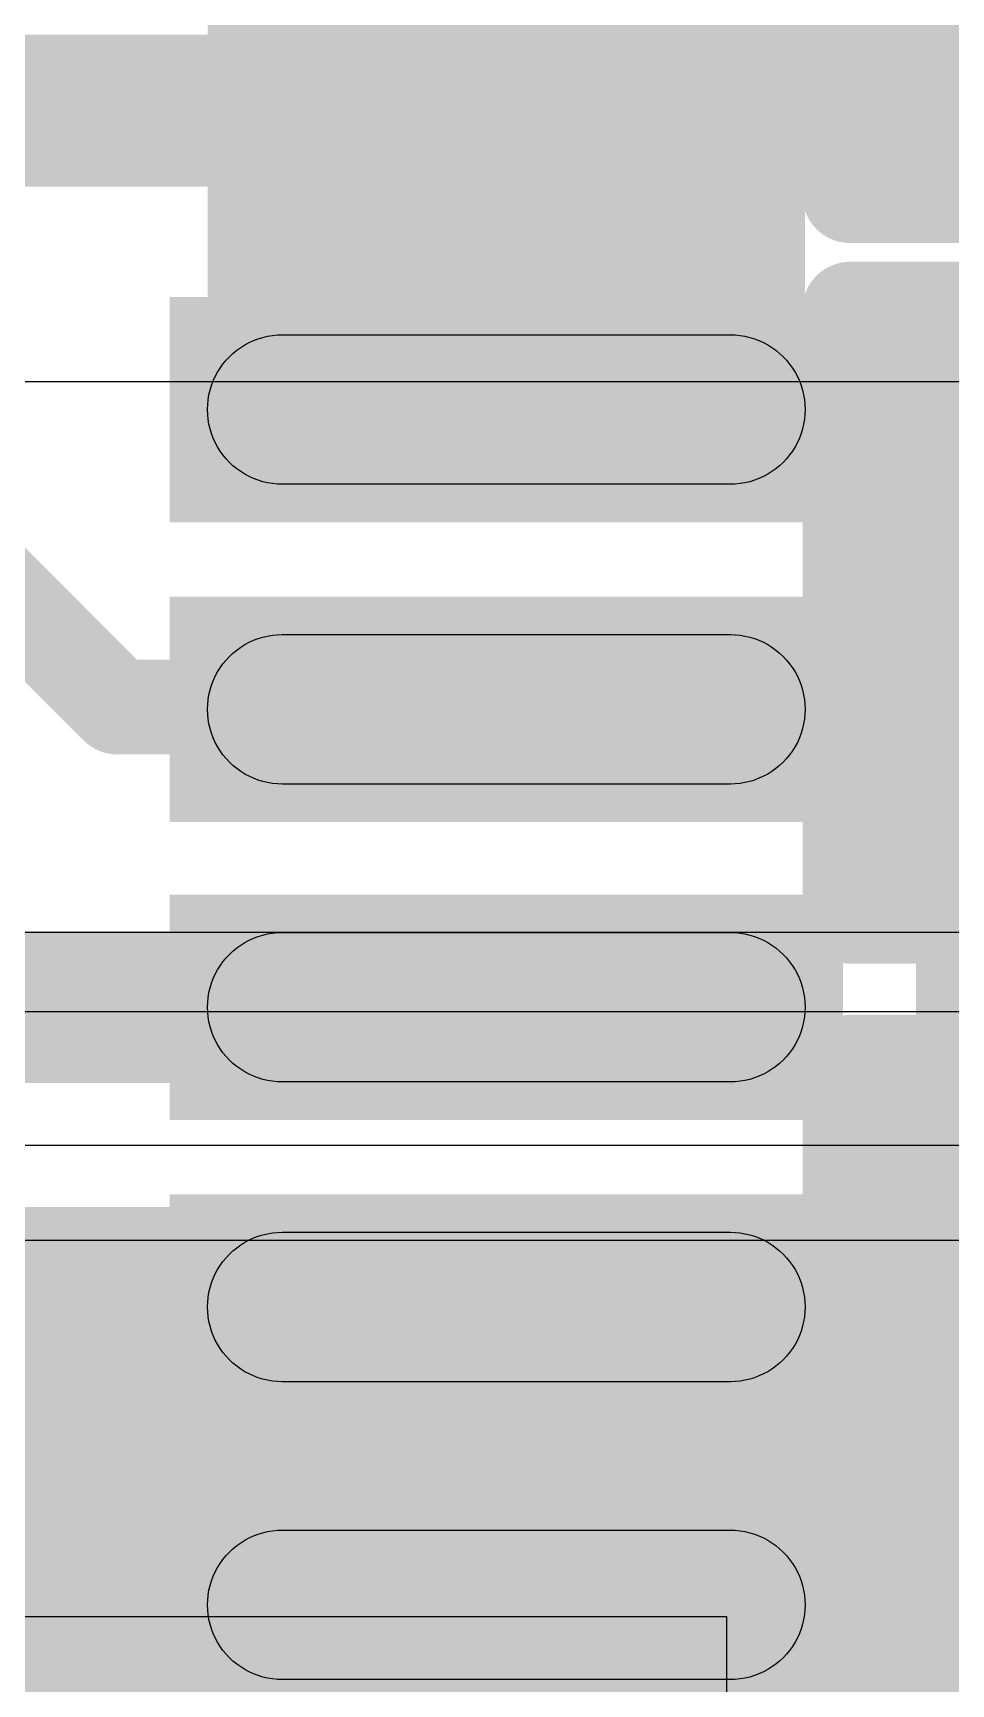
# Model space of a CAD drawing. Header units: inches. Extents: x 0 to 208, y 0 to 213.
# Drawn here: x 4.2688 to 4.3171, y 3.3589 to 3.4459 of the extents above; entities that cross this region are included whole.
import ezdxf

# ---------------------------------------------------------------- set-up
doc = ezdxf.new("R2010")
doc.units = ezdxf.units.IN
doc.header["$MEASUREMENT"] = 0
for name, color, linetype in [('Bottom Layer', 5, 'Continuous'), ('Bottom Overlay', 54, 'Continuous'), ('Bottom Paste', 16, 'Continuous'), ('Bottom Solder', 6, 'Continuous'), ('L2_GND1', 16, 'Continuous'), ('L5_GND2', 156, 'Continuous'), ('L6_SIG2', 130, 'Continuous'), ('Top Layer', 1, 'Continuous'), ('Top Overlay', 2, 'Continuous'), ('Top Paste', 8, 'Continuous'), ('Top Solder', 216, 'Continuous')]:
    doc.layers.add(name, color=color, linetype=linetype)

# ---------------------------------------------------------------- blocks, each defined once
blk = doc.blocks.new('WQFN_40_EP_5X5__B_405')
at = {"layer": 'Bottom Layer'}
for points in [[(-0.074836, -0.082652), (-0.066962, -0.082652), (-0.066962, -0.114148), (-0.074836, -0.114148)], [(-0.059036, -0.082652), (-0.051162, -0.082652), (-0.051162, -0.114148), (-0.059036, -0.114148)], [(-0.043336, -0.082652), (-0.035462, -0.082652), (-0.035462, -0.114148), (-0.043336, -0.114148)], [(-0.027536, -0.082652), (-0.019662, -0.082652), (-0.019662, -0.114148), (-0.027536, -0.114148)], [(-0.011836, -0.082652), (-0.003962, -0.082652), (-0.003962, -0.114148), (-0.011836, -0.114148)]]:
    blk.add_hatch(color=5, dxfattribs=at).paths.add_polyline_path(points)
at = {"layer": 'Bottom Solder'}
for points in [[(-0.076802, 0.076803), (0.076804, 0.076803), (0.076804, -0.076803), (-0.076802, -0.076803)], [(-0.080651, -0.064963), (-0.080651, -0.076837), (-0.116147, -0.076837), (-0.116147, -0.064963)], [(-0.076836, -0.080652), (-0.064962, -0.080652), (-0.064962, -0.116148), (-0.076836, -0.116148)], [(-0.061036, -0.080652), (-0.049162, -0.080652), (-0.049162, -0.116148), (-0.061036, -0.116148)], [(-0.045336, -0.080652), (-0.033462, -0.080652), (-0.033462, -0.116148), (-0.045336, -0.116148)], [(-0.029536, -0.080652), (-0.017662, -0.080652), (-0.017662, -0.116148), (-0.029536, -0.116148)], [(-0.013836, -0.080652), (-0.001962, -0.080652), (-0.001962, -0.116148), (-0.013836, -0.116148)]]:
    blk.add_hatch(color=6, dxfattribs=at).paths.add_polyline_path(points)
at = {"layer": 'Bottom Overlay'}
blk.add_lwpolyline([(-0.081613, -0.101296, 0.005, 0.005, 0), (-0.101303, -0.101296, 0.005, 0.005, 0)], format="xyseb", dxfattribs=at)
blk.add_lwpolyline([(-0.082863, -0.101296, 0.0025, 0.0025, 1), (-0.080363, -0.101296, 0.0025, 0.0025, 1)], format="xyseb", close=True, dxfattribs=at)
at = {"layer": 'Bottom Paste'}
for p, q in [((-0.071414, -0.082686), (-0.071157, -0.08266)), ((-0.071157, -0.08266), (-0.0709, -0.082652)), ((-0.0709, -0.082652), (-0.070643, -0.08266)), ((-0.070643, -0.08266), (-0.070386, -0.082686)), ((-0.055614, -0.082686), (-0.055357, -0.08266)), ((-0.055357, -0.08266), (-0.0551, -0.082652)), ((-0.0551, -0.082652), (-0.054843, -0.08266)), ((-0.054843, -0.08266), (-0.054586, -0.082686)), ((-0.039914, -0.082686), (-0.039657, -0.08266)), ((-0.039657, -0.08266), (-0.0394, -0.082652)), ((-0.0394, -0.082652), (-0.039143, -0.08266)), ((-0.039143, -0.08266), (-0.038886, -0.082686)), ((-0.024114, -0.082686), (-0.023857, -0.08266)), ((-0.023857, -0.08266), (-0.0236, -0.082652)), ((-0.0236, -0.082652), (-0.023343, -0.08266)), ((-0.023343, -0.08266), (-0.023086, -0.082686)), ((-0.008414, -0.082686), (-0.008157, -0.08266)), ((-0.008157, -0.08266), (-0.0079, -0.082652)), ((-0.0079, -0.082652), (-0.007643, -0.08266)), ((-0.007643, -0.08266), (-0.007386, -0.082686)), ((-0.073496, -0.083629), (-0.073297, -0.083466)), ((-0.073297, -0.083466), (-0.073087, -0.083316)), ((-0.073087, -0.083316), (-0.072868, -0.083179)), ((-0.072868, -0.083179), (-0.072641, -0.083058)), ((-0.072641, -0.083058), (-0.072407, -0.082952)), ((-0.072407, -0.082952), (-0.072166, -0.082861)), ((-0.072166, -0.082861), (-0.071919, -0.082786)), ((-0.071919, -0.082786), (-0.071668, -0.082728)), ((-0.071668, -0.082728), (-0.071414, -0.082686)), ((-0.070386, -0.082686), (-0.070132, -0.082728)), ((-0.070132, -0.082728), (-0.069881, -0.082786)), ((-0.069881, -0.082786), (-0.069634, -0.082861)), ((-0.069634, -0.082861), (-0.069393, -0.082952)), ((-0.069393, -0.082952), (-0.069159, -0.083058)), ((-0.069159, -0.083058), (-0.068931, -0.083179)), ((-0.068931, -0.083179), (-0.068713, -0.083316)), ((-0.068713, -0.083316), (-0.068503, -0.083466)), ((-0.068503, -0.083466), (-0.068304, -0.083629)), ((-0.057696, -0.083629), (-0.057497, -0.083466)), ((-0.057497, -0.083466), (-0.057287, -0.083316)), ((-0.057287, -0.083316), (-0.057068, -0.083179)), ((-0.057068, -0.083179), (-0.056841, -0.083058)), ((-0.056841, -0.083058), (-0.056607, -0.082952)), ((-0.056607, -0.082952), (-0.056366, -0.082861)), ((-0.056366, -0.082861), (-0.056119, -0.082786)), ((-0.056119, -0.082786), (-0.055868, -0.082728)), ((-0.055868, -0.082728), (-0.055614, -0.082686)), ((-0.054586, -0.082686), (-0.054332, -0.082728)), ((-0.054332, -0.082728), (-0.054081, -0.082786)), ((-0.054081, -0.082786), (-0.053834, -0.082861)), ((-0.053834, -0.082861), (-0.053593, -0.082952)), ((-0.053593, -0.082952), (-0.053359, -0.083058)), ((-0.053359, -0.083058), (-0.053131, -0.083179)), ((-0.053131, -0.083179), (-0.052913, -0.083316)), ((-0.052913, -0.083316), (-0.052703, -0.083466)), ((-0.052703, -0.083466), (-0.052504, -0.083629)), ((-0.041996, -0.083629), (-0.041797, -0.083466)), ((-0.041797, -0.083466), (-0.041587, -0.083316)), ((-0.041587, -0.083316), (-0.041368, -0.083179)), ((-0.041368, -0.083179), (-0.041141, -0.083058)), ((-0.041141, -0.083058), (-0.040907, -0.082952)), ((-0.040907, -0.082952), (-0.040666, -0.082861)), ((-0.040666, -0.082861), (-0.040419, -0.082786)), ((-0.040419, -0.082786), (-0.040168, -0.082728)), ((-0.040168, -0.082728), (-0.039914, -0.082686)), ((-0.038886, -0.082686), (-0.038632, -0.082728)), ((-0.038632, -0.082728), (-0.038381, -0.082786)), ((-0.038381, -0.082786), (-0.038134, -0.082861)), ((-0.038134, -0.082861), (-0.037893, -0.082952)), ((-0.037893, -0.082952), (-0.037659, -0.083058)), ((-0.037659, -0.083058), (-0.037431, -0.083179)), ((-0.037431, -0.083179), (-0.037213, -0.083316)), ((-0.037213, -0.083316), (-0.037003, -0.083466)), ((-0.037003, -0.083466), (-0.036804, -0.083629)), ((-0.026196, -0.083629), (-0.025997, -0.083466)), ((-0.025997, -0.083466), (-0.025787, -0.083316)), ((-0.025787, -0.083316), (-0.025568, -0.083179)), ((-0.025568, -0.083179), (-0.025341, -0.083058)), ((-0.025341, -0.083058), (-0.025107, -0.082952)), ((-0.025107, -0.082952), (-0.024866, -0.082861)), ((-0.024866, -0.082861), (-0.024619, -0.082786)), ((-0.024619, -0.082786), (-0.024368, -0.082728)), ((-0.024368, -0.082728), (-0.024114, -0.082686)), ((-0.023086, -0.082686), (-0.022832, -0.082728)), ((-0.022832, -0.082728), (-0.022581, -0.082786)), ((-0.022581, -0.082786), (-0.022334, -0.082861)), ((-0.022334, -0.082861), (-0.022093, -0.082952)), ((-0.022093, -0.082952), (-0.021859, -0.083058)), ((-0.021859, -0.083058), (-0.021631, -0.083179)), ((-0.021631, -0.083179), (-0.021413, -0.083316)), ((-0.021413, -0.083316), (-0.021203, -0.083466)), ((-0.021203, -0.083466), (-0.021004, -0.083629)), ((-0.010496, -0.083629), (-0.010297, -0.083466)), ((-0.010297, -0.083466), (-0.010087, -0.083316)), ((-0.010087, -0.083316), (-0.009868, -0.083179)), ((-0.009868, -0.083179), (-0.009641, -0.083058)), ((-0.009641, -0.083058), (-0.009407, -0.082952)), ((-0.009407, -0.082952), (-0.009166, -0.082861)), ((-0.009166, -0.082861), (-0.008919, -0.082786)), ((-0.008919, -0.082786), (-0.008668, -0.082728)), ((-0.008668, -0.082728), (-0.008414, -0.082686)), ((-0.007386, -0.082686), (-0.007132, -0.082728)), ((-0.007132, -0.082728), (-0.006881, -0.082786)), ((-0.006881, -0.082786), (-0.006634, -0.082861)), ((-0.006634, -0.082861), (-0.006393, -0.082952)), ((-0.006393, -0.082952), (-0.006159, -0.083058)), ((-0.006159, -0.083058), (-0.005931, -0.083179)), ((-0.005931, -0.083179), (-0.005713, -0.083316)), ((-0.005713, -0.083316), (-0.005503, -0.083466)), ((-0.005503, -0.083466), (-0.005304, -0.083629)), ((-0.074173, -0.084402), (-0.074023, -0.084192)), ((-0.074023, -0.084192), (-0.07386, -0.083993)), ((-0.07386, -0.083993), (-0.073684, -0.083805)), ((-0.073684, -0.083805), (-0.073496, -0.083629)), ((-0.068304, -0.083629), (-0.068116, -0.083805)), ((-0.068116, -0.083805), (-0.06794, -0.083993)), ((-0.06794, -0.083993), (-0.067777, -0.084192)), ((-0.067777, -0.084192), (-0.067627, -0.084402)), ((-0.058373, -0.084402), (-0.058223, -0.084192)), ((-0.058223, -0.084192), (-0.05806, -0.083993)), ((-0.05806, -0.083993), (-0.057884, -0.083805)), ((-0.057884, -0.083805), (-0.057696, -0.083629)), ((-0.052504, -0.083629), (-0.052316, -0.083805)), ((-0.052316, -0.083805), (-0.05214, -0.083993)), ((-0.05214, -0.083993), (-0.051977, -0.084192)), ((-0.051977, -0.084192), (-0.051827, -0.084402)), ((-0.042673, -0.084402), (-0.042523, -0.084192)), ((-0.042523, -0.084192), (-0.04236, -0.083993)), ((-0.04236, -0.083993), (-0.042184, -0.083805)), ((-0.042184, -0.083805), (-0.041996, -0.083629)), ((-0.036804, -0.083629), (-0.036616, -0.083805)), ((-0.036616, -0.083805), (-0.03644, -0.083993)), ((-0.03644, -0.083993), (-0.036277, -0.084192)), ((-0.036277, -0.084192), (-0.036127, -0.084402)), ((-0.026873, -0.084402), (-0.026723, -0.084192)), ((-0.026723, -0.084192), (-0.02656, -0.083993)), ((-0.02656, -0.083993), (-0.026384, -0.083805)), ((-0.026384, -0.083805), (-0.026196, -0.083629)), ((-0.021004, -0.083629), (-0.020816, -0.083805)), ((-0.020816, -0.083805), (-0.02064, -0.083993)), ((-0.02064, -0.083993), (-0.020477, -0.084192)), ((-0.020477, -0.084192), (-0.020327, -0.084402)), ((-0.011173, -0.084402), (-0.011023, -0.084192)), ((-0.011023, -0.084192), (-0.01086, -0.083993)), ((-0.01086, -0.083993), (-0.010684, -0.083805)), ((-0.010684, -0.083805), (-0.010496, -0.083629)), ((-0.005304, -0.083629), (-0.005116, -0.083805)), ((-0.005116, -0.083805), (-0.00494, -0.083993)), ((-0.00494, -0.083993), (-0.004777, -0.084192)), ((-0.004777, -0.084192), (-0.004627, -0.084402)), ((-0.074628, -0.085323), (-0.074537, -0.085082)), ((-0.074537, -0.085082), (-0.074431, -0.084848)), ((-0.074431, -0.084848), (-0.07431, -0.08462)), ((-0.07431, -0.08462), (-0.074173, -0.084402)), ((-0.067627, -0.084402), (-0.06749, -0.084621)), ((-0.06749, -0.084621), (-0.067369, -0.084848)), ((-0.067369, -0.084848), (-0.067263, -0.085082)), ((-0.067263, -0.085082), (-0.067172, -0.085323)), ((-0.058828, -0.085323), (-0.058737, -0.085082)), ((-0.058737, -0.085082), (-0.058631, -0.084848)), ((-0.058631, -0.084848), (-0.05851, -0.08462)), ((-0.05851, -0.08462), (-0.058373, -0.084402)), ((-0.051827, -0.084402), (-0.05169, -0.084621)), ((-0.05169, -0.084621), (-0.051569, -0.084848)), ((-0.051569, -0.084848), (-0.051463, -0.085082)), ((-0.051463, -0.085082), (-0.051372, -0.085323)), ((-0.043128, -0.085323), (-0.043037, -0.085082)), ((-0.043037, -0.085082), (-0.042931, -0.084848)), ((-0.042931, -0.084848), (-0.04281, -0.08462)), ((-0.04281, -0.08462), (-0.042673, -0.084402)), ((-0.036127, -0.084402), (-0.03599, -0.084621)), ((-0.03599, -0.084621), (-0.035869, -0.084848)), ((-0.035869, -0.084848), (-0.035763, -0.085082)), ((-0.035763, -0.085082), (-0.035672, -0.085323)), ((-0.027328, -0.085323), (-0.027237, -0.085082)), ((-0.027237, -0.085082), (-0.027131, -0.084848)), ((-0.027131, -0.084848), (-0.02701, -0.08462)), ((-0.02701, -0.08462), (-0.026873, -0.084402)), ((-0.020327, -0.084402), (-0.02019, -0.084621)), ((-0.02019, -0.084621), (-0.020069, -0.084848)), ((-0.020069, -0.084848), (-0.019963, -0.085082)), ((-0.019963, -0.085082), (-0.019872, -0.085323)), ((-0.011628, -0.085323), (-0.011537, -0.085082)), ((-0.011537, -0.085082), (-0.011431, -0.084848)), ((-0.011431, -0.084848), (-0.01131, -0.08462)), ((-0.01131, -0.08462), (-0.011173, -0.084402)), ((-0.004627, -0.084402), (-0.00449, -0.084621)), ((-0.00449, -0.084621), (-0.004369, -0.084848)), ((-0.004369, -0.084848), (-0.004263, -0.085082)), ((-0.004263, -0.085082), (-0.004172, -0.085323)), ((-0.074829, -0.086332), (-0.074803, -0.086075)), ((-0.074803, -0.086075), (-0.074761, -0.085821)), ((-0.074761, -0.085821), (-0.074703, -0.08557)), ((-0.074703, -0.08557), (-0.074628, -0.085323)), ((-0.067172, -0.085323), (-0.067097, -0.08557)), ((-0.067097, -0.08557), (-0.067039, -0.085821)), ((-0.067039, -0.085821), (-0.066997, -0.086075)), ((-0.066997, -0.086075), (-0.066971, -0.086332)), ((-0.059029, -0.086332), (-0.059003, -0.086075)), ((-0.059003, -0.086075), (-0.058961, -0.085821)), ((-0.058961, -0.085821), (-0.058903, -0.08557)), ((-0.058903, -0.08557), (-0.058828, -0.085323)), ((-0.051372, -0.085323), (-0.051297, -0.08557)), ((-0.051297, -0.08557), (-0.051239, -0.085821)), ((-0.051239, -0.085821), (-0.051197, -0.086075)), ((-0.051197, -0.086075), (-0.051197, -0.086075)), ((-0.051197, -0.086075), (-0.051171, -0.086332)), ((-0.043329, -0.086332), (-0.043303, -0.086075)), ((-0.043303, -0.086075), (-0.043261, -0.085821)), ((-0.043261, -0.085821), (-0.043203, -0.08557)), ((-0.043203, -0.08557), (-0.043128, -0.085323)), ((-0.035672, -0.085323), (-0.035597, -0.08557)), ((-0.035597, -0.08557), (-0.035539, -0.085821)), ((-0.035539, -0.085821), (-0.035497, -0.086075)), ((-0.035497, -0.086075), (-0.035471, -0.086332)), ((-0.027529, -0.086332), (-0.027503, -0.086075)), ((-0.027503, -0.086075), (-0.027461, -0.085821)), ((-0.027461, -0.085821), (-0.027403, -0.08557)), ((-0.027403, -0.08557), (-0.027328, -0.085323)), ((-0.019872, -0.085323), (-0.019797, -0.08557)), ((-0.019797, -0.08557), (-0.019739, -0.085821)), ((-0.019739, -0.085821), (-0.019697, -0.086075)), ((-0.019697, -0.086075), (-0.019697, -0.086075)), ((-0.019697, -0.086075), (-0.019671, -0.086332)), ((-0.011829, -0.086332), (-0.011803, -0.086075)), ((-0.011803, -0.086075), (-0.011761, -0.085821)), ((-0.011761, -0.085821), (-0.011703, -0.08557)), ((-0.011703, -0.08557), (-0.011628, -0.085323)), ((-0.004172, -0.085323), (-0.004097, -0.08557)), ((-0.004097, -0.08557), (-0.004039, -0.085821)), ((-0.004039, -0.085821), (-0.003997, -0.086075)), ((-0.003997, -0.086075), (-0.003997, -0.086075)), ((-0.003997, -0.086075), (-0.003971, -0.086332)), ((-0.074837, -0.086589), (-0.074829, -0.086332)), ((-0.074837, -0.110211), (-0.074837, -0.086589)), ((-0.066971, -0.086332), (-0.066963, -0.086589)), ((-0.066963, -0.086589), (-0.066963, -0.110211)), ((-0.059037, -0.086589), (-0.059029, -0.086332)), ((-0.059037, -0.110211), (-0.059037, -0.086589)), ((-0.051171, -0.086332), (-0.051163, -0.086589)), ((-0.051163, -0.086589), (-0.051163, -0.110211)), ((-0.043337, -0.086589), (-0.043329, -0.086332)), ((-0.043337, -0.110211), (-0.043337, -0.086589)), ((-0.035471, -0.086332), (-0.035463, -0.086589)), ((-0.035463, -0.086589), (-0.035463, -0.110211)), ((-0.027537, -0.086589), (-0.027529, -0.086332)), ((-0.027537, -0.110211), (-0.027537, -0.086589)), ((-0.019671, -0.086332), (-0.019663, -0.086589)), ((-0.019663, -0.086589), (-0.019663, -0.110211)), ((-0.011837, -0.086589), (-0.011829, -0.086332)), ((-0.011837, -0.110211), (-0.011837, -0.086589)), ((-0.003971, -0.086332), (-0.003963, -0.086589)), ((-0.003963, -0.086589), (-0.003963, -0.110211)), ((-0.074829, -0.110468), (-0.074837, -0.110211)), ((-0.074803, -0.110725), (-0.074829, -0.110468)), ((-0.066971, -0.110468), (-0.066997, -0.110725)), ((-0.066963, -0.110211), (-0.066971, -0.110468)), ((-0.066971, -0.110468), (-0.066971, -0.110468)), ((-0.059029, -0.110468), (-0.059037, -0.110211)), ((-0.059003, -0.110725), (-0.059029, -0.110468)), ((-0.051171, -0.110468), (-0.051197, -0.110725)), ((-0.051163, -0.110211), (-0.051171, -0.110468)), ((-0.043329, -0.110468), (-0.043337, -0.110211)), ((-0.043303, -0.110725), (-0.043329, -0.110468)), ((-0.035471, -0.110468), (-0.035497, -0.110725)), ((-0.035463, -0.110211), (-0.035471, -0.110468)), ((-0.035471, -0.110468), (-0.035471, -0.110468)), ((-0.027529, -0.110468), (-0.027537, -0.110211)), ((-0.027503, -0.110725), (-0.027529, -0.110468)), ((-0.019671, -0.110468), (-0.019697, -0.110725)), ((-0.019663, -0.110211), (-0.019671, -0.110468)), ((-0.011829, -0.110468), (-0.011837, -0.110211)), ((-0.011803, -0.110725), (-0.011829, -0.110468)), ((-0.003971, -0.110468), (-0.003997, -0.110725)), ((-0.003963, -0.110211), (-0.003971, -0.110468)), ((-0.074761, -0.110979), (-0.074803, -0.110725)), ((-0.074703, -0.11123), (-0.074761, -0.110979)), ((-0.074628, -0.111477), (-0.074703, -0.11123)), ((-0.067097, -0.11123), (-0.067172, -0.111477)), ((-0.067039, -0.110979), (-0.067097, -0.11123)), ((-0.066997, -0.110725), (-0.067039, -0.110979)), ((-0.058961, -0.110979), (-0.059003, -0.110725)), ((-0.058903, -0.11123), (-0.058961, -0.110979)), ((-0.058828, -0.111477), (-0.058903, -0.11123)), ((-0.051297, -0.11123), (-0.051372, -0.111477)), ((-0.051239, -0.110979), (-0.051297, -0.11123)), ((-0.051197, -0.110725), (-0.051239, -0.110979)), ((-0.043261, -0.110979), (-0.043303, -0.110725)), ((-0.043203, -0.11123), (-0.043261, -0.110979)), ((-0.043128, -0.111477), (-0.043203, -0.11123)), ((-0.035597, -0.11123), (-0.035672, -0.111477)), ((-0.035539, -0.110979), (-0.035597, -0.11123)), ((-0.035497, -0.110725), (-0.035539, -0.110979)), ((-0.027461, -0.110979), (-0.027503, -0.110725)), ((-0.027403, -0.11123), (-0.027461, -0.110979)), ((-0.027328, -0.111477), (-0.027403, -0.11123)), ((-0.019797, -0.11123), (-0.019872, -0.111477)), ((-0.019739, -0.110979), (-0.019797, -0.11123)), ((-0.019697, -0.110725), (-0.019739, -0.110979)), ((-0.011761, -0.110979), (-0.011803, -0.110725)), ((-0.011703, -0.11123), (-0.011761, -0.110979)), ((-0.011628, -0.111477), (-0.011703, -0.11123)), ((-0.004097, -0.11123), (-0.004172, -0.111477)), ((-0.004039, -0.110979), (-0.004097, -0.11123)), ((-0.003997, -0.110725), (-0.004039, -0.110979)), ((-0.074537, -0.111718), (-0.074628, -0.111477)), ((-0.074431, -0.111952), (-0.074537, -0.111718)), ((-0.07431, -0.112179), (-0.074431, -0.111952)), ((-0.074173, -0.112398), (-0.07431, -0.112179)), ((-0.06749, -0.11218), (-0.067627, -0.112398)), ((-0.067369, -0.111952), (-0.06749, -0.11218)), ((-0.067263, -0.111718), (-0.067369, -0.111952)), ((-0.067172, -0.111477), (-0.067263, -0.111718)), ((-0.058737, -0.111718), (-0.058828, -0.111477)), ((-0.058631, -0.111952), (-0.058737, -0.111718)), ((-0.05851, -0.112179), (-0.058631, -0.111952)), ((-0.058373, -0.112398), (-0.05851, -0.112179)), ((-0.05169, -0.11218), (-0.051827, -0.112398)), ((-0.051569, -0.111952), (-0.05169, -0.11218)), ((-0.051463, -0.111718), (-0.051569, -0.111952)), ((-0.051372, -0.111477), (-0.051463, -0.111718)), ((-0.043037, -0.111718), (-0.043128, -0.111477)), ((-0.042931, -0.111952), (-0.043037, -0.111718)), ((-0.04281, -0.112179), (-0.042931, -0.111952)), ((-0.042673, -0.112398), (-0.04281, -0.112179)), ((-0.03599, -0.11218), (-0.036127, -0.112398)), ((-0.035869, -0.111952), (-0.03599, -0.11218)), ((-0.035763, -0.111718), (-0.035869, -0.111952)), ((-0.035672, -0.111477), (-0.035763, -0.111718)), ((-0.027237, -0.111718), (-0.027328, -0.111477)), ((-0.027131, -0.111952), (-0.027237, -0.111718)), ((-0.02701, -0.112179), (-0.027131, -0.111952)), ((-0.026873, -0.112398), (-0.02701, -0.112179)), ((-0.02019, -0.11218), (-0.020327, -0.112398)), ((-0.020069, -0.111952), (-0.02019, -0.11218)), ((-0.019963, -0.111718), (-0.020069, -0.111952)), ((-0.019872, -0.111477), (-0.019963, -0.111718)), ((-0.011537, -0.111718), (-0.011628, -0.111477)), ((-0.011431, -0.111952), (-0.011537, -0.111718)), ((-0.01131, -0.112179), (-0.011431, -0.111952)), ((-0.011173, -0.112398), (-0.01131, -0.112179)), ((-0.00449, -0.11218), (-0.004627, -0.112398)), ((-0.004369, -0.111952), (-0.00449, -0.11218)), ((-0.004263, -0.111718), (-0.004369, -0.111952)), ((-0.004172, -0.111477), (-0.004263, -0.111718)), ((-0.074023, -0.112608), (-0.074173, -0.112398)), ((-0.07386, -0.112807), (-0.074023, -0.112608)), ((-0.073684, -0.112995), (-0.07386, -0.112807)), ((-0.073496, -0.113171), (-0.073684, -0.112995)), ((-0.068116, -0.112995), (-0.068304, -0.113171)), ((-0.06794, -0.112807), (-0.068116, -0.112995)), ((-0.067777, -0.112608), (-0.06794, -0.112807)), ((-0.067627, -0.112398), (-0.067777, -0.112608)), ((-0.058223, -0.112608), (-0.058373, -0.112398)), ((-0.05806, -0.112807), (-0.058223, -0.112608)), ((-0.057884, -0.112995), (-0.05806, -0.112807)), ((-0.057696, -0.113171), (-0.057884, -0.112995)), ((-0.052316, -0.112995), (-0.052504, -0.113171)), ((-0.05214, -0.112807), (-0.052316, -0.112995)), ((-0.051977, -0.112608), (-0.05214, -0.112807)), ((-0.051827, -0.112398), (-0.051977, -0.112608)), ((-0.042523, -0.112608), (-0.042673, -0.112398)), ((-0.04236, -0.112807), (-0.042523, -0.112608)), ((-0.042184, -0.112995), (-0.04236, -0.112807)), ((-0.041996, -0.113171), (-0.042184, -0.112995)), ((-0.036616, -0.112995), (-0.036804, -0.113171)), ((-0.03644, -0.112807), (-0.036616, -0.112995)), ((-0.036277, -0.112608), (-0.03644, -0.112807)), ((-0.036127, -0.112398), (-0.036277, -0.112608)), ((-0.026723, -0.112608), (-0.026873, -0.112398)), ((-0.02656, -0.112807), (-0.026723, -0.112608)), ((-0.026384, -0.112995), (-0.02656, -0.112807)), ((-0.026196, -0.113171), (-0.026384, -0.112995)), ((-0.020816, -0.112995), (-0.021004, -0.113171)), ((-0.02064, -0.112807), (-0.020816, -0.112995)), ((-0.020477, -0.112608), (-0.02064, -0.112807)), ((-0.020327, -0.112398), (-0.020477, -0.112608)), ((-0.011023, -0.112608), (-0.011173, -0.112398)), ((-0.01086, -0.112807), (-0.011023, -0.112608)), ((-0.010684, -0.112995), (-0.01086, -0.112807)), ((-0.010496, -0.113171), (-0.010684, -0.112995)), ((-0.005116, -0.112995), (-0.005304, -0.113171)), ((-0.00494, -0.112807), (-0.005116, -0.112995)), ((-0.004777, -0.112608), (-0.00494, -0.112807)), ((-0.004627, -0.112398), (-0.004777, -0.112608)), ((-0.073297, -0.113334), (-0.073496, -0.113171)), ((-0.073087, -0.113484), (-0.073297, -0.113334)), ((-0.072869, -0.113621), (-0.073087, -0.113484)), ((-0.072641, -0.113742), (-0.072869, -0.113621)), ((-0.072407, -0.113848), (-0.072641, -0.113742)), ((-0.072166, -0.113939), (-0.072407, -0.113848)), ((-0.071919, -0.114014), (-0.072166, -0.113939)), ((-0.069634, -0.113939), (-0.069881, -0.114014)), ((-0.069393, -0.113848), (-0.069634, -0.113939)), ((-0.069159, -0.113742), (-0.069393, -0.113848)), ((-0.068932, -0.113621), (-0.069159, -0.113742)), ((-0.068713, -0.113484), (-0.068932, -0.113621)), ((-0.068503, -0.113334), (-0.068713, -0.113484)), ((-0.068304, -0.113171), (-0.068503, -0.113334)), ((-0.057497, -0.113334), (-0.057696, -0.113171)), ((-0.057287, -0.113484), (-0.057497, -0.113334)), ((-0.057069, -0.113621), (-0.057287, -0.113484)), ((-0.056841, -0.113742), (-0.057069, -0.113621)), ((-0.056607, -0.113848), (-0.056841, -0.113742)), ((-0.056366, -0.113939), (-0.056607, -0.113848)), ((-0.056119, -0.114014), (-0.056366, -0.113939)), ((-0.053834, -0.113939), (-0.054081, -0.114014)), ((-0.053593, -0.113848), (-0.053834, -0.113939)), ((-0.053359, -0.113742), (-0.053593, -0.113848)), ((-0.053132, -0.113621), (-0.053359, -0.113742)), ((-0.052913, -0.113484), (-0.053132, -0.113621)), ((-0.052703, -0.113334), (-0.052913, -0.113484)), ((-0.052504, -0.113171), (-0.052703, -0.113334)), ((-0.041797, -0.113334), (-0.041996, -0.113171)), ((-0.041587, -0.113484), (-0.041797, -0.113334)), ((-0.041369, -0.113621), (-0.041587, -0.113484)), ((-0.041141, -0.113742), (-0.041369, -0.113621)), ((-0.040907, -0.113848), (-0.041141, -0.113742)), ((-0.040666, -0.113939), (-0.040907, -0.113848)), ((-0.040419, -0.114014), (-0.040666, -0.113939)), ((-0.038134, -0.113939), (-0.038381, -0.114014)), ((-0.037893, -0.113848), (-0.038134, -0.113939)), ((-0.037659, -0.113742), (-0.037893, -0.113848)), ((-0.037432, -0.113621), (-0.037659, -0.113742)), ((-0.037213, -0.113484), (-0.037432, -0.113621)), ((-0.037003, -0.113334), (-0.037213, -0.113484)), ((-0.036804, -0.113171), (-0.037003, -0.113334)), ((-0.025997, -0.113334), (-0.026196, -0.113171)), ((-0.025787, -0.113484), (-0.025997, -0.113334)), ((-0.025569, -0.113621), (-0.025787, -0.113484)), ((-0.025341, -0.113742), (-0.025569, -0.113621)), ((-0.025107, -0.113848), (-0.025341, -0.113742)), ((-0.024866, -0.113939), (-0.025107, -0.113848)), ((-0.024619, -0.114014), (-0.024866, -0.113939)), ((-0.022334, -0.113939), (-0.022581, -0.114014)), ((-0.022093, -0.113848), (-0.022334, -0.113939)), ((-0.021859, -0.113742), (-0.022093, -0.113848)), ((-0.021632, -0.113621), (-0.021859, -0.113742)), ((-0.021413, -0.113484), (-0.021632, -0.113621)), ((-0.021203, -0.113334), (-0.021413, -0.113484)), ((-0.021004, -0.113171), (-0.021203, -0.113334)), ((-0.010297, -0.113334), (-0.010496, -0.113171)), ((-0.010087, -0.113484), (-0.010297, -0.113334)), ((-0.009869, -0.113621), (-0.010087, -0.113484)), ((-0.009641, -0.113742), (-0.009869, -0.113621)), ((-0.009407, -0.113848), (-0.009641, -0.113742)), ((-0.009166, -0.113939), (-0.009407, -0.113848)), ((-0.008919, -0.114014), (-0.009166, -0.113939)), ((-0.006634, -0.113939), (-0.006881, -0.114014)), ((-0.006393, -0.113848), (-0.006634, -0.113939)), ((-0.006159, -0.113742), (-0.006393, -0.113848)), ((-0.005932, -0.113621), (-0.006159, -0.113742)), ((-0.005713, -0.113484), (-0.005932, -0.113621)), ((-0.005503, -0.113334), (-0.005713, -0.113484)), ((-0.005304, -0.113171), (-0.005503, -0.113334)), ((-0.071668, -0.114072), (-0.071919, -0.114014)), ((-0.071414, -0.114114), (-0.071668, -0.114072)), ((-0.071157, -0.11414), (-0.071414, -0.114114)), ((-0.0709, -0.114148), (-0.071157, -0.11414)), ((-0.070643, -0.11414), (-0.0709, -0.114148)), ((-0.070386, -0.114114), (-0.070643, -0.11414)), ((-0.070132, -0.114072), (-0.070386, -0.114114)), ((-0.069881, -0.114014), (-0.070132, -0.114072)), ((-0.055868, -0.114072), (-0.056119, -0.114014)), ((-0.055614, -0.114114), (-0.055868, -0.114072)), ((-0.055357, -0.11414), (-0.055614, -0.114114)), ((-0.0551, -0.114148), (-0.055357, -0.11414)), ((-0.054843, -0.11414), (-0.0551, -0.114148)), ((-0.054586, -0.114114), (-0.054843, -0.11414)), ((-0.054332, -0.114072), (-0.054586, -0.114114)), ((-0.054081, -0.114014), (-0.054332, -0.114072)), ((-0.040168, -0.114072), (-0.040419, -0.114014)), ((-0.039914, -0.114114), (-0.040168, -0.114072)), ((-0.039657, -0.11414), (-0.039914, -0.114114)), ((-0.0394, -0.114148), (-0.039657, -0.11414)), ((-0.039143, -0.11414), (-0.0394, -0.114148)), ((-0.038886, -0.114114), (-0.039143, -0.11414)), ((-0.038632, -0.114072), (-0.038886, -0.114114)), ((-0.038381, -0.114014), (-0.038632, -0.114072)), ((-0.024368, -0.114072), (-0.024619, -0.114014)), ((-0.024114, -0.114114), (-0.024368, -0.114072)), ((-0.023857, -0.11414), (-0.024114, -0.114114)), ((-0.0236, -0.114148), (-0.023857, -0.11414)), ((-0.023343, -0.11414), (-0.0236, -0.114148)), ((-0.023086, -0.114114), (-0.023343, -0.11414)), ((-0.022832, -0.114072), (-0.023086, -0.114114)), ((-0.022581, -0.114014), (-0.022832, -0.114072)), ((-0.008668, -0.114072), (-0.008919, -0.114014)), ((-0.008414, -0.114114), (-0.008668, -0.114072)), ((-0.008157, -0.11414), (-0.008414, -0.114114)), ((-0.0079, -0.114148), (-0.008157, -0.11414)), ((-0.007643, -0.11414), (-0.0079, -0.114148)), ((-0.007386, -0.114114), (-0.007643, -0.11414)), ((-0.007132, -0.114072), (-0.007386, -0.114114)), ((-0.006881, -0.114014), (-0.007132, -0.114072))]:
    blk.add_line(p, q, dxfattribs=at)
blk = doc.blocks.new('CAP_0402_590')
at = {"layer": 'Top Layer'}
for points in [[(-0.0275, -0.0125), (-0.0275, 0.0125), (-0.0095, 0.0125), (-0.0095, -0.0125)], [(0.0095, -0.0125), (0.0095, 0.0125), (0.0275, 0.0125), (0.0275, -0.0125)]]:
    blk.add_hatch(color=1, dxfattribs=at).paths.add_polyline_path(points)
at = {"layer": 'Top Paste'}
for points in [[(-0.0275, -0.0125), (-0.0275, 0.0125), (-0.0095, 0.0125), (-0.0095, -0.0125)], [(0.0095, -0.0125), (0.0095, 0.0125), (0.0275, 0.0125), (0.0275, -0.0125)]]:
    blk.add_hatch(color=8, dxfattribs=at).paths.add_polyline_path(points)
at = {"layer": 'Top Solder'}
for points in [[(-0.029862, -0.014862), (-0.029862, 0.014862), (-0.007138, 0.014862), (-0.007138, -0.014862)], [(0.007138, -0.014862), (0.007138, 0.014862), (0.029862, 0.014862), (0.029862, -0.014862)]]:
    blk.add_hatch(color=216, dxfattribs=at).paths.add_polyline_path(points)
at = {"layer": 'Top Overlay'}
for points in [[(-0.031, 0.016, 0.005, 0.005, 0), (-0.031, -0.016, 0.005, 0.005, 0)], [(-0.011, 0.016, 0.005, 0.005, 0), (-0.031, 0.016, 0.005, 0.005, 0)], [(0.031, 0.016, 0.005, 0.005, 0), (0.011, 0.016, 0.005, 0.005, 0)], [(0.031, 0.016, 0.005, 0.005, 0), (0.031, -0.016, 0.005, 0.005, 0)], [(-0.011, -0.016, 0.005, 0.005, 0), (-0.031, -0.016, 0.005, 0.005, 0)], [(0.031, -0.016, 0.005, 0.005, 0), (0.011, -0.016, 0.005, 0.005, 0)]]:
    blk.add_lwpolyline(points, format="xyseb", dxfattribs=at)
for points in [[(-0.03225, 0.016, 0.0025, 0.0025, 1), (-0.02975, 0.016, 0.0025, 0.0025, 1)], [(-0.03225, 0.016, 0.0025, 0.0025, 1), (-0.02975, 0.016, 0.0025, 0.0025, 1)], [(-0.01225, 0.016, 0.0025, 0.0025, 1), (-0.00975, 0.016, 0.0025, 0.0025, 1)], [(0.00975, 0.016, 0.0025, 0.0025, 1), (0.01225, 0.016, 0.0025, 0.0025, 1)], [(0.02975, 0.016, 0.0025, 0.0025, 1), (0.03225, 0.016, 0.0025, 0.0025, 1)], [(0.02975, 0.016, 0.0025, 0.0025, 1), (0.03225, 0.016, 0.0025, 0.0025, 1)], [(-0.03225, -0.016, 0.0025, 0.0025, 1), (-0.02975, -0.016, 0.0025, 0.0025, 1)], [(-0.03225, -0.016, 0.0025, 0.0025, 1), (-0.02975, -0.016, 0.0025, 0.0025, 1)], [(-0.01225, -0.016, 0.0025, 0.0025, 1), (-0.00975, -0.016, 0.0025, 0.0025, 1)], [(0.00975, -0.016, 0.0025, 0.0025, 1), (0.01225, -0.016, 0.0025, 0.0025, 1)], [(0.02975, -0.016, 0.0025, 0.0025, 1), (0.03225, -0.016, 0.0025, 0.0025, 1)], [(0.02975, -0.016, 0.0025, 0.0025, 1), (0.03225, -0.016, 0.0025, 0.0025, 1)]]:
    blk.add_lwpolyline(points, format="xyseb", close=True, dxfattribs=at)
blk = doc.blocks.new('CAP_0402_601')
at = {"layer": 'Top Layer'}
for points in [[(-0.0275, -0.012501), (-0.0275, 0.012499), (-0.0095, 0.012499), (-0.0095, -0.012501)], [(0.0095, -0.012501), (0.0095, 0.012499), (0.0275, 0.012499), (0.0275, -0.012501)]]:
    blk.add_hatch(color=1, dxfattribs=at).paths.add_polyline_path(points)
at = {"layer": 'Top Paste'}
for points in [[(-0.0275, -0.012501), (-0.0275, 0.012499), (-0.0095, 0.012499), (-0.0095, -0.012501)], [(0.0095, -0.012501), (0.0095, 0.012499), (0.0275, 0.012499), (0.0275, -0.012501)]]:
    blk.add_hatch(color=8, dxfattribs=at).paths.add_polyline_path(points)
at = {"layer": 'Top Solder'}
for points in [[(-0.029862, -0.014863), (-0.029862, 0.014861), (-0.007138, 0.014861), (-0.007138, -0.014863)], [(0.007138, -0.014863), (0.007138, 0.014861), (0.029862, 0.014861), (0.029862, -0.014863)]]:
    blk.add_hatch(color=216, dxfattribs=at).paths.add_polyline_path(points)
at = {"layer": 'Top Overlay'}
for points in [[(-0.011, 0.015999, 0.005, 0.005, 0), (-0.031, 0.015999, 0.005, 0.005, 0)], [(-0.031, 0.015999, 0.005, 0.005, 0), (-0.031, -0.016001, 0.005, 0.005, 0)], [(0.031, 0.015999, 0.005, 0.005, 0), (0.011, 0.015999, 0.005, 0.005, 0)], [(0.031, 0.015999, 0.005, 0.005, 0), (0.031, -0.016001, 0.005, 0.005, 0)], [(-0.011, -0.016001, 0.005, 0.005, 0), (-0.031, -0.016001, 0.005, 0.005, 0)], [(0.031, -0.016001, 0.005, 0.005, 0), (0.011, -0.016001, 0.005, 0.005, 0)]]:
    blk.add_lwpolyline(points, format="xyseb", dxfattribs=at)
for points in [[(-0.03225, 0.015999, 0.0025, 0.0025, 1), (-0.02975, 0.015999, 0.0025, 0.0025, 1)], [(-0.03225, 0.015999, 0.0025, 0.0025, 1), (-0.02975, 0.015999, 0.0025, 0.0025, 1)], [(-0.01225, 0.015999, 0.0025, 0.0025, 1), (-0.00975, 0.015999, 0.0025, 0.0025, 1)], [(0.00975, 0.015999, 0.0025, 0.0025, 1), (0.01225, 0.015999, 0.0025, 0.0025, 1)], [(0.02975, 0.015999, 0.0025, 0.0025, 1), (0.03225, 0.015999, 0.0025, 0.0025, 1)], [(0.02975, 0.015999, 0.0025, 0.0025, 1), (0.03225, 0.015999, 0.0025, 0.0025, 1)], [(-0.03225, -0.016001, 0.0025, 0.0025, 1), (-0.02975, -0.016001, 0.0025, 0.0025, 1)], [(-0.03225, -0.016001, 0.0025, 0.0025, 1), (-0.02975, -0.016001, 0.0025, 0.0025, 1)], [(-0.01225, -0.016001, 0.0025, 0.0025, 1), (-0.00975, -0.016001, 0.0025, 0.0025, 1)], [(0.00975, -0.016001, 0.0025, 0.0025, 1), (0.01225, -0.016001, 0.0025, 0.0025, 1)], [(0.02975, -0.016001, 0.0025, 0.0025, 1), (0.03225, -0.016001, 0.0025, 0.0025, 1)], [(0.02975, -0.016001, 0.0025, 0.0025, 1), (0.03225, -0.016001, 0.0025, 0.0025, 1)]]:
    blk.add_lwpolyline(points, format="xyseb", close=True, dxfattribs=at)
blk = doc.blocks.new('CAP_0402_603')
at = {"layer": 'Top Layer'}
for points in [[(-0.0275, -0.012501), (-0.0275, 0.012499), (-0.0095, 0.012499), (-0.0095, -0.012501)], [(0.0095, -0.012501), (0.0095, 0.012499), (0.0275, 0.012499), (0.0275, -0.012501)]]:
    blk.add_hatch(color=1, dxfattribs=at).paths.add_polyline_path(points)
at = {"layer": 'Top Paste'}
for points in [[(-0.0275, -0.012501), (-0.0275, 0.012499), (-0.0095, 0.012499), (-0.0095, -0.012501)], [(0.0095, -0.012501), (0.0095, 0.012499), (0.0275, 0.012499), (0.0275, -0.012501)]]:
    blk.add_hatch(color=8, dxfattribs=at).paths.add_polyline_path(points)
at = {"layer": 'Top Solder'}
for points in [[(-0.029862, -0.014863), (-0.029862, 0.014861), (-0.007138, 0.014861), (-0.007138, -0.014863)], [(0.007138, -0.014863), (0.007138, 0.014861), (0.029862, 0.014861), (0.029862, -0.014863)]]:
    blk.add_hatch(color=216, dxfattribs=at).paths.add_polyline_path(points)
at = {"layer": 'Top Overlay'}
for points in [[(-0.031, 0.015999, 0.005, 0.005, 0), (-0.031, -0.016001, 0.005, 0.005, 0)], [(-0.011, 0.015999, 0.005, 0.005, 0), (-0.031, 0.015999, 0.005, 0.005, 0)], [(0.031, 0.015999, 0.005, 0.005, 0), (0.011, 0.015999, 0.005, 0.005, 0)], [(0.031, 0.015999, 0.005, 0.005, 0), (0.031, -0.016001, 0.005, 0.005, 0)], [(-0.011, -0.016001, 0.005, 0.005, 0), (-0.031, -0.016001, 0.005, 0.005, 0)], [(0.031, -0.016001, 0.005, 0.005, 0), (0.011, -0.016001, 0.005, 0.005, 0)]]:
    blk.add_lwpolyline(points, format="xyseb", dxfattribs=at)
for points in [[(-0.03225, 0.015999, 0.0025, 0.0025, 1), (-0.02975, 0.015999, 0.0025, 0.0025, 1)], [(-0.03225, 0.015999, 0.0025, 0.0025, 1), (-0.02975, 0.015999, 0.0025, 0.0025, 1)], [(-0.01225, 0.015999, 0.0025, 0.0025, 1), (-0.00975, 0.015999, 0.0025, 0.0025, 1)], [(0.00975, 0.015999, 0.0025, 0.0025, 1), (0.01225, 0.015999, 0.0025, 0.0025, 1)], [(0.02975, 0.015999, 0.0025, 0.0025, 1), (0.03225, 0.015999, 0.0025, 0.0025, 1)], [(0.02975, 0.015999, 0.0025, 0.0025, 1), (0.03225, 0.015999, 0.0025, 0.0025, 1)], [(-0.03225, -0.016001, 0.0025, 0.0025, 1), (-0.02975, -0.016001, 0.0025, 0.0025, 1)], [(-0.03225, -0.016001, 0.0025, 0.0025, 1), (-0.02975, -0.016001, 0.0025, 0.0025, 1)], [(-0.01225, -0.016001, 0.0025, 0.0025, 1), (-0.00975, -0.016001, 0.0025, 0.0025, 1)], [(0.00975, -0.016001, 0.0025, 0.0025, 1), (0.01225, -0.016001, 0.0025, 0.0025, 1)], [(0.02975, -0.016001, 0.0025, 0.0025, 1), (0.03225, -0.016001, 0.0025, 0.0025, 1)], [(0.02975, -0.016001, 0.0025, 0.0025, 1), (0.03225, -0.016001, 0.0025, 0.0025, 1)]]:
    blk.add_lwpolyline(points, format="xyseb", close=True, dxfattribs=at)

msp = doc.modelspace()

# ---------------------------------------------------------------- hatches: boundary and pattern name
at = {"layer": 'Bottom Layer'}
msp.add_hatch(color=5, dxfattribs=at).paths.add_polyline_path([(4.277952, 3.423002), (4.309448, 3.423002), (4.309448, 3.475284), (4.277952, 3.475284)])

# ---------------------------------------------------------------- linework, layer by layer
for points in [[(4.264, 3.419578, 0.005, 0.005, 0), (4.273194, 3.410384, 0.005, 0.005, 0)], [(4.292578, 3.411384, 0.005, 0.005, 0), (4.2937, 3.410262, 0.005, 0.005, 0)], [(4.273194, 3.410384, 0.005, 0.005, 0), (4.292578, 3.410384, 0.005, 0.005, 0)], [(4.263508, 3.394562, 0.008, 0.008, 0), (4.2937, 3.394562, 0.008, 0.008, 0)], [(4.251738, 3.378762, 0.005, 0.005, 0), (4.2937, 3.378762, 0.005, 0.005, 0)], [(4.144001, 3.363062, 0.005, 0.005, 0), (4.2937, 3.363062, 0.005, 0.005, 0)]]:
    msp.add_lwpolyline(points, format="xyseb", dxfattribs=at)
for points in [[(4.291328, 3.411384, 0.0025, 0.0025, 1), (4.293828, 3.411384, 0.0025, 0.0025, 1)], [(4.271944, 3.410384, 0.0025, 0.0025, 1), (4.274444, 3.410384, 0.0025, 0.0025, 1)], [(4.271944, 3.410384, 0.0025, 0.0025, 1), (4.274444, 3.410384, 0.0025, 0.0025, 1)], [(4.291328, 3.410384, 0.0025, 0.0025, 1), (4.293828, 3.410384, 0.0025, 0.0025, 1)], [(4.29245, 3.410262, 0.0025, 0.0025, 1), (4.29495, 3.410262, 0.0025, 0.0025, 1)], [(4.2917, 3.394562, 0.004, 0.004, 1), (4.2957, 3.394562, 0.004, 0.004, 1)], [(4.29245, 3.378762, 0.0025, 0.0025, 1), (4.29495, 3.378762, 0.0025, 0.0025, 1)], [(4.29245, 3.363062, 0.0025, 0.0025, 1), (4.29495, 3.363062, 0.0025, 0.0025, 1)]]:
    msp.add_lwpolyline(points, format="xyseb", close=True, dxfattribs=at)
at = {"layer": 'L2_GND1'}
msp.add_line((4.565696, 3.387274), (3.820905, 3.387274), dxfattribs=at)
msp.add_lwpolyline([(2.241547, 3.373, 0.008, 0.008, 0), (4.617362, 3.373, 0.008, 0.008, 0)], format="xyseb", dxfattribs=at)
at = {"layer": 'L5_GND2'}
msp.add_line((4.570157, 3.382274), (3.888, 3.382274), dxfattribs=at)
msp.add_lwpolyline([(3.888, 3.368, 0.008, 0.008, 0), (4.777, 3.368, 0.008, 0.008, 0)], format="xyseb", dxfattribs=at)
at = {"layer": 'L6_SIG2'}
for p, q in [((4.266206, 3.427537), (4.525862, 3.427537)), ((4.560851, 3.394312), (4.255784, 3.394312))]:
    msp.add_line(p, q, dxfattribs=at)
for points in [[(4.232189, 3.441811, 0.008, 0.008, 0), (4.531775, 3.441811, 0.008, 0.008, 0)], [(3.819837, 3.380038, 0.008, 0.008, 0), (4.566764, 3.380038, 0.008, 0.008, 0)], [(2.406189, 3.362, 0.008, 0.008, 0), (4.718, 3.362, 0.008, 0.008, 0)]]:
    msp.add_lwpolyline(points, format="xyseb", dxfattribs=at)
at = {"layer": 'Top Layer'}
for p, q in [((4.335858, 3.398492), (4.264, 3.398492)), ((4.263077, 3.362452), (4.305314, 3.362452)), ((4.305314, 3.362452), (4.305314, 3.353164))]:
    msp.add_line(p, q, dxfattribs=at)
msp.add_lwpolyline([(4.263077, 3.376726, 0.008, 0.008, 0), (4.324314, 3.376726, 0.008, 0.008, 0)], format="xyseb", dxfattribs=at)

# ---------------------------------------------------------------- block references
for name, p, rotation in [('WQFN_40_EP_5X5__B_405', (4.3921, 3.355163), 270), ('CAP_0402_603', (4.342815, 3.453335), 180), ('CAP_0402_601', (4.342815, 3.415348), 180), ('CAP_0402_590', (4.342815, 3.375664), 180)]:
    msp.add_blockref(name, p, dxfattribs=dict(rotation=rotation))

doc.saveas('drawing.dxf')
